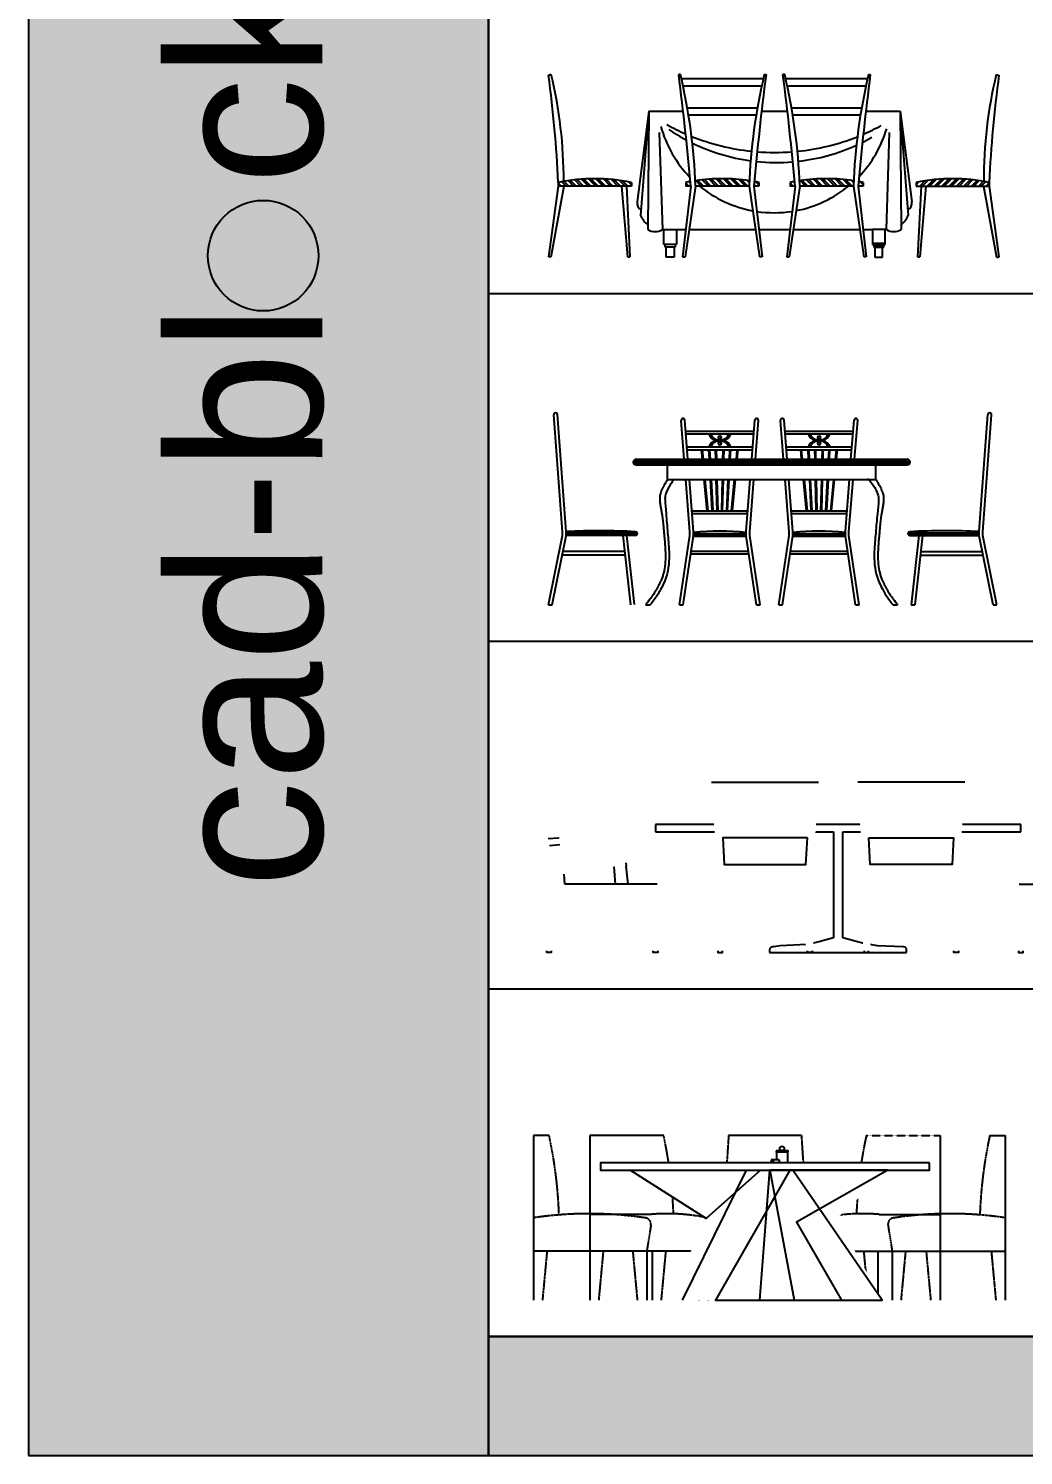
# Model space of a CAD drawing. Header units: millimetres. Extents: x 37301 to 64830, y 24173 to 38860.
# Drawn here: x 37301 to 42747, y 24173 to 31980 of the extents above; entities that cross this region are included whole.
import ezdxf

# ---------------------------------------------------------------- set-up
doc = ezdxf.new("R2010")
doc.units = ezdxf.units.MM
doc.set_wipeout_variables(frame=1)
doc.linetypes.add('M-HIDDEN', pattern=[1.875, 1.25, -0.625])
doc.layers.add('www.cad-blocks.net', color=7, linetype='Continuous')
doc.styles.get("Standard").update_dxf_attribs({"font": 'arial.ttf'})

# ---------------------------------------------------------------- blocks, each defined once
blk = doc.blocks.new('A$C21E140B2')
for p, q in [((14.8, 999.3), (0.4, 994.8)), ((722.4, 999.3), (712.8, 999.3)), ((1175.9, 976.1), (727.8, 976.1)), ((1181.3, 999.3), (1191, 999.3)), ((1293.1, 999.3), (1283.5, 999.3)), ((1746.6, 976.1), (1298.5, 976.1)), ((1752, 999.3), (1761.6, 999.3)), ((2451.1, 999.3), (2465.5, 994.8)), ((1167, 936.1), (736.7, 936.1)), ((1737.7, 936.1), (1307.4, 936.1)), ((549, 799.3), (484.8, 302.5)), ((549, 799.3), (543.7, 151.7)), ((549, 799.3), (737.3, 799.3)), ((1143.6, 816.1), (760.2, 816.1)), ((1166.5, 799.3), (1308, 799.3)), ((1714.3, 816.1), (1330.8, 816.1)), ((1737.1, 799.3), (1924.5, 799.3)), ((1924.5, 799.3), (1929.8, 151.7)), ((1924.5, 799.3), (1988.7, 302.5)), ((542.1, 716.9), (504, 228.8)), ((1136.8, 776.1), (766.9, 776.1)), ((1707.5, 776.1), (1337.6, 776.1)), ((1931.3, 716.9), (1969.5, 228.8)), ((606.1, 681.6), (623.9, 151.7)), ((606.1, 681.6), (623.9, 151.7)), ((1849.6, 151.7), (1867.3, 681.6)), ((53.7, 409.3), (53.7, 389.3)), ((70.3, 389.3), (53.7, 405.9)), ((56.9, 389.3), (53.7, 392.4)), ((97.3, 389.3), (73.5, 413.1)), ((110.7, 389.3), (84.9, 415.1)), ((137.7, 389.3), (108.2, 418.8)), ((151.1, 389.3), (120, 420.4)), ((178.1, 389.3), (144.1, 423.3)), ((191.6, 389.3), (156.3, 424.6)), ((218.5, 389.3), (181.1, 426.7)), ((232, 389.3), (193.8, 427.5)), ((258.9, 389.3), (219.5, 428.7)), ((272.4, 389.3), (232.6, 429.1)), ((299.3, 389.3), (259.3, 429.3)), ((312.8, 389.3), (273, 429.1)), ((339.7, 389.3), (300.8, 428.2)), ((353.2, 389.3), (315.1, 427.5)), ((380.1, 389.3), (344.2, 425.3)), ((393.6, 389.3), (359.1, 423.8)), ((420.6, 389.3), (389.8, 420.1)), ((434, 389.3), (405.5, 417.9)), ((453.7, 396.5), (437.9, 412.4)), ((453.7, 409.3), (453.7, 389.3)), ((751.9, 409.3), (751.9, 389.3)), ((768.5, 389.3), (751.9, 405.9)), ((755, 389.3), (751.9, 392.4)), ((777.6, 407.1), (771.6, 413.1)), ((808.9, 389.3), (805.2, 393)), ((835.8, 389.3), (806.3, 418.8)), ((849.3, 389.3), (818.2, 420.4)), ((876.2, 389.3), (842.2, 423.3)), ((889.7, 389.3), (854.4, 424.6)), ((916.6, 389.3), (879.2, 426.7)), ((930.1, 389.3), (891.9, 427.5)), ((957, 389.3), (917.6, 428.7)), ((970.5, 389.3), (930.7, 429.1)), ((997.5, 389.3), (957.5, 429.3)), ((1010.9, 389.3), (971.1, 429.1)), ((1037.9, 389.3), (999, 428.2)), ((1051.3, 389.3), (1013.2, 427.5)), ((1078.3, 389.3), (1042.3, 425.3)), ((1091.7, 389.3), (1057.3, 423.8)), ((1099.2, 408.8), (1087.9, 420.1)), ((1132.2, 389.3), (1125.4, 396)), ((1151.9, 396.5), (1136, 412.4)), ((1151.9, 409.3), (1151.9, 389.3)), ((1322.5, 409.3), (1322.5, 389.3)), ((1339.1, 389.3), (1322.5, 405.9)), ((1325.7, 389.3), (1322.5, 392.4)), ((1348.3, 407.1), (1342.3, 413.1)), ((1379.6, 389.3), (1375.9, 393)), ((1406.5, 389.3), (1377, 418.8)), ((1420, 389.3), (1388.9, 420.4)), ((1446.9, 389.3), (1412.9, 423.3)), ((1460.4, 389.3), (1425.1, 424.6)), ((1487.3, 389.3), (1449.9, 426.7)), ((1500.8, 389.3), (1462.6, 427.5)), ((1527.7, 389.3), (1488.3, 428.7)), ((1541.2, 389.3), (1501.4, 429.1)), ((1568.1, 389.3), (1528.2, 429.3)), ((1581.6, 389.3), (1541.8, 429.1)), ((1608.5, 389.3), (1569.6, 428.2)), ((1622, 389.3), (1583.9, 427.5)), ((1649, 389.3), (1613, 425.3)), ((1662.4, 389.3), (1627.9, 423.8)), ((1669.9, 408.8), (1658.6, 420.1)), ((1702.8, 389.3), (1696.1, 396)), ((1722.5, 396.5), (1706.7, 412.4)), ((1722.5, 409.3), (1722.5, 389.3)), ((2012.2, 396.5), (2028, 412.4)), ((2012.2, 409.3), (2012.2, 389.3)), ((2031.9, 389.3), (2060.4, 417.9)), ((2045.4, 389.3), (2076.2, 420.1)), ((2072.3, 389.3), (2106.8, 423.8)), ((2085.8, 389.3), (2121.7, 425.3)), ((2112.7, 389.3), (2150.9, 427.5)), ((2126.2, 389.3), (2165.1, 428.2)), ((2153.1, 389.3), (2192.9, 429.1)), ((2166.6, 389.3), (2206.6, 429.3)), ((2193.5, 389.3), (2233.3, 429.1)), ((2207, 389.3), (2246.4, 428.7)), ((2234, 389.3), (2272.2, 427.5)), ((2247.4, 389.3), (2284.8, 426.7)), ((2274.4, 389.3), (2309.6, 424.6)), ((2287.8, 389.3), (2321.9, 423.3)), ((2314.8, 389.3), (2345.9, 420.4)), ((2328.2, 389.3), (2357.7, 418.8)), ((2355.2, 389.3), (2381, 415.1)), ((2368.7, 389.3), (2392.4, 413.1)), ((2395.6, 389.3), (2412.2, 405.9)), ((2409.1, 389.3), (2412.2, 392.4)), ((2412.2, 409.3), (2412.2, 389.3)), ((53.7, 389.3), (0, 1.5)), ((84.5, 389.3), (13.1, 0.8)), ((453.7, 389.3), (53.7, 389.3)), ((400.3, 389.3), (432.5, 1.5)), ((426.7, 389.3), (445.3, 1.5)), ((778.9, 389.3), (734.5, 1.5)), ((805.3, 389.3), (747.7, 1.5)), ((778.9, 389.3), (751.9, 389.3)), ((1098.4, 389.3), (805.3, 389.3)), ((1098.4, 389.3), (1156, 1.5)), ((1151.9, 389.3), (1124.8, 389.3)), ((1124.8, 389.3), (1169.2, 1.5)), ((1349.6, 389.3), (1305.2, 1.5)), ((1376, 389.3), (1318.4, 1.5)), ((1349.6, 389.3), (1322.5, 389.3)), ((1669.1, 389.3), (1376, 389.3)), ((1669.1, 389.3), (1726.7, 1.5)), ((1722.5, 389.3), (1695.5, 389.3)), ((1695.5, 389.3), (1739.9, 1.5)), ((2012.2, 389.3), (2412.2, 389.3)), ((2039.2, 389.3), (2020.6, 1.5)), ((2065.6, 389.3), (2033.4, 1.5)), ((2381.4, 389.3), (2452.8, 0.8)), ((2412.2, 389.3), (2465.9, 1.5)), ((623.9, 151.7), (751.7, 151.7)), ((631.2, 150.8), (700, 150.8)), ((631.2, 70), (631.2, 150.8)), ((700, 150.8), (700, 70)), ((770, 151.7), (826.7, 151.7)), ((770, 151.7), (1133.7, 151.7)), ((770, 151.7), (1133.7, 151.7)), ((1152, 151.7), (1322.4, 151.7)), ((1340.7, 151.7), (1397.4, 151.7)), ((1340.7, 151.7), (1704.4, 151.7)), ((1722.7, 151.7), (1779.4, 151.7)), ((1842.3, 150.8), (1773.5, 150.8)), ((1773.5, 150.8), (1773.5, 70)), ((1842.3, 70), (1842.3, 150.8)), ((13.1, 0.8), (0, 1.5)), ((432.5, 1.5), (445.3, 1.5)), ((700, 70), (631.2, 70)), ((638.2, 55.2), (638.2, 70)), ((693.2, 55.2), (638.2, 55.2)), ((644.2, 57.2), (687.2, 57.2)), ((644.2, 0.3), (644.2, 57.2)), ((687.2, 0.3), (644.2, 0.3)), ((687.2, 57.2), (687.2, 0.3)), ((693.2, 70), (693.2, 55.2)), ((734.5, 1.5), (747.7, 1.5)), ((1169.2, 1.5), (1156, 1.5)), ((1305.2, 1.5), (1318.4, 1.5)), ((1739.9, 1.5), (1726.7, 1.5)), ((1773.5, 70), (1842.3, 70)), ((1835.3, 75.2), (1780.3, 75.2)), ((1780.3, 75.2), (1780.3, 55.2)), ((1780.3, 55.2), (1835.3, 55.2)), ((1829.3, 57.2), (1786.3, 57.2)), ((1786.3, 57.2), (1786.3, 0.3)), ((1786.3, 0.3), (1829.3, 0.3)), ((1829.3, 0.3), (1829.3, 57.2)), ((1835.3, 55.2), (1835.3, 75.2)), ((2020.6, 1.5), (2033.4, 1.5))]:
    blk.add_line(p, q)
for centre, radius, start, end in [((-6969.8, 65.3), 7032, 2.80452, 7.59646), ((-2366.6, 423.1), 2450.1, 359.80737, 13.60237), ((-13916.8, -895.2), 14751.7, 4.99543, 7.37873), ((-2352.9, 270.8), 3160.4, 2.14883, 13.32704), ((4256.6, 270.8), 3160.4, 166.67296, 177.85117), ((15820.5, -895.2), 14751.7, 172.62127, 175.00457), ((-13346.1, -895.2), 14751.7, 4.99543, 7.37873), ((-1782.2, 270.8), 3160.4, 2.14883, 13.32704), ((4827.3, 270.8), 3160.4, 166.67296, 177.85117), ((16391.2, -895.2), 14751.7, 172.62127, 175.00457), ((4832.5, 423.1), 2450.1, 166.39763, 180.19263), ((9435.8, 65.3), 7032, 172.40354, 177.19548), ((1235.2, 886.6), 643.4, 195.47891, 224.28674), ((1239.5, 1797.1), 1224.2, 241.07267, 246.49274), ((1239.5, 1797.1), 1224.2, 293.26463, 298.40449), ((1249.1, 1575.3), 1057.1, 236.00872, 242.12103), ((1239.5, 1797.1), 1224.2, 248.1258, 263.99027), ((1239.5, 1797.1), 1224.2, 275.79834, 291.6336), ((1235.2, 886.6), 643.4, 316.29047, 343.27926), ((1249.1, 1575.3), 1057.1, 296.35458, 299.57894), ((1249.1, 1575.3), 1057.1, 244.12638, 262.25817), ((1239.5, 1797.1), 1224.2, 265.45296, 274.33565), ((1249.1, 1575.3), 1057.1, 276.46048, 294.37738), ((1249.1, 1575.3), 1057.1, 263.92843, 274.79314), ((253.7, -580.7), 1010, 78.57881, 101.42119), ((951.9, -580.7), 1010, 99.96622, 101.42119), ((951.9, -580.7), 1010, 81.58721, 98.41279), ((951.9, -580.7), 1010, 78.57881, 80.0135), ((1522.5, -580.7), 1010, 99.96622, 101.42119), ((1522.5, -580.7), 1010, 81.58721, 98.41279), ((1522.5, -580.7), 1010, 78.57881, 80.0135), ((2212.2, -580.7), 1010, 78.57881, 101.42119), ((1235.2, 886.6), 643.4, 230.61925, 259.55372), ((1235.2, 886.6), 643.4, 280.82645, 309.38075), ((529.2, 296.7), 44.8, 172.57063, 239.22946), ((529.2, 296.7), 44.8, 172.57063, 239.22946), ((1235.2, 886.6), 643.4, 261.56155, 278.81231), ((1944.3, 296.7), 44.8, 300.77054, 7.42937), ((635.6, 288.3), 144.4, 204.31377, 230.58577), ((1837.9, 288.3), 144.4, 309.41423, 335.68623), ((583.8, 213.8), 73.9, 237.13483, 302.86517), ((1889.7, 213.8), 73.9, 237.13483, 302.86517), ((2458.4, 19.7), 19.8, 253.71232, 292.88143)]:
    blk.add_arc(centre, radius, start, end)
blk = doc.blocks.new('A$C0BB64557')
for p, q in [((76.8, 400), (29, 1039.5)), ((96.8, 400.8), (48.9, 1041.2)), ((2357.9, 400.8), (2405.8, 1041.2)), ((2377.9, 400), (2425.7, 1039.5)), ((743.4, 796), (726.6, 1008.9)), ((763.4, 796), (746.6, 1010.5)), ((753.4, 949.7), (1122.9, 949.7)), ((1112.9, 796), (1129.7, 1010.5)), ((1133, 796), (1149.7, 1008.9)), ((1286.4, 796), (1269.7, 1008.9)), ((1306.5, 796), (1289.7, 1010.5)), ((1296.5, 949.7), (1666, 949.7)), ((1656, 796), (1672.8, 1010.5)), ((1676, 796), (1692.8, 1008.9)), ((754.5, 934.7), (1121.8, 934.7)), ((758.1, 863.5), (1118.2, 863.5)), ((1297.6, 934.7), (1664.9, 934.7)), ((1301.2, 863.5), (1661.3, 863.5)), ((465.5, 786), (1978.1, 786)), ((479.6, 796), (1964, 796)), ((759.3, 848.5), (1117, 848.5)), ((842.8, 796), (837.8, 848.5)), ((847.8, 796), (842.9, 848.5)), ((881.2, 796), (878.5, 848.5)), ((886.2, 796), (883.5, 848.5)), ((916.2, 796), (914.9, 848.5)), ((921.2, 796), (919.9, 848.5)), ((955.2, 796), (956.5, 848.5)), ((960.2, 796), (961.5, 848.5)), ((990.1, 796), (992.8, 848.5)), ((995.2, 796), (997.8, 848.5)), ((1028.5, 796), (1033.5, 848.5)), ((1033.5, 796), (1038.5, 848.5)), ((1302.4, 848.5), (1660.1, 848.5)), ((1385.9, 796), (1380.9, 848.5)), ((1390.9, 796), (1385.9, 848.5)), ((1424.2, 796), (1421.6, 848.5)), ((1429.3, 796), (1426.6, 848.5)), ((1459.2, 796), (1457.9, 848.5)), ((1464.2, 796), (1462.9, 848.5)), ((1498.2, 796), (1499.5, 848.5)), ((1503.2, 796), (1504.5, 848.5)), ((1533.2, 796), (1535.9, 848.5)), ((1538.2, 796), (1540.9, 848.5)), ((1571.6, 796), (1576.5, 848.5)), ((1576.6, 796), (1581.6, 848.5)), ((465.5, 776), (1978.1, 776)), ((479.6, 766), (1964, 766)), ((651.5, 686), (651.5, 766)), ((1792, 686), (1792, 766)), ((651.5, 686), (1792, 686)), ((774.4, 400), (752, 686)), ((794.4, 400.8), (772.1, 686)), ((869.5, 513.6), (853.2, 686)), ((874.5, 514), (858.2, 686)), ((895.7, 513.8), (886.8, 686)), ((900.7, 514), (891.8, 686)), ((923.2, 513.9), (918.9, 686)), ((928.2, 514), (923.9, 686)), ((948.2, 514), (952.4, 686)), ((953.2, 513.9), (957.4, 686)), ((975.7, 514), (984.5, 686)), ((980.7, 513.8), (989.5, 686)), ((1001.8, 514), (1018.1, 686)), ((1006.8, 513.6), (1023.1, 686)), ((1081.9, 400.8), (1104.3, 686)), ((1101.9, 400), (1124.3, 686)), ((1317.5, 400), (1295.1, 686)), ((1337.5, 400.8), (1315.1, 686)), ((1412.6, 513.6), (1396.3, 686)), ((1417.6, 514), (1401.3, 686)), ((1438.7, 513.8), (1429.9, 686)), ((1443.7, 514), (1434.9, 686)), ((1466.2, 513.9), (1462, 686)), ((1471.2, 514), (1467, 686)), ((1491.2, 514), (1495.5, 686)), ((1496.2, 513.9), (1500.5, 686)), ((1518.7, 514), (1527.6, 686)), ((1523.7, 513.8), (1532.6, 686)), ((1544.9, 514), (1561.2, 686)), ((1549.9, 513.6), (1566.2, 686)), ((1625, 400.8), (1647.3, 686)), ((1645, 400), (1667.4, 686)), ((786, 514), (1090.3, 514)), ((787.1, 499), (1089.2, 499)), ((923.2, 514), (953.2, 514)), ((1329.1, 514), (1633.4, 514)), ((1330.2, 499), (1632.3, 499)), ((1466.2, 514), (1496.2, 514)), ((76.8, 380), (76.8, 400)), ((96.8, 378), (96.8, 400.8)), ((485.9, 394), (96.8, 394)), ((774.4, 380), (774.4, 400)), ((794.4, 378), (794.4, 400.8)), ((1081.9, 378), (1081.9, 400.8)), ((1101.9, 380), (1101.9, 400)), ((1317.5, 380), (1317.5, 400)), ((1337.5, 378), (1337.5, 400.8)), ((1625, 378), (1625, 400.8)), ((1645, 380), (1645, 400)), ((1968.7, 394), (2357.9, 394)), ((2357.9, 378), (2357.9, 400.8)), ((2377.9, 380), (2377.9, 400)), ((0, 0), (76.8, 380)), ((20.4, 0), (96.8, 378)), ((486.3, 387), (96.8, 387)), ((476.8, 380), (96.8, 380)), ((407, 380), (448.8, 0)), ((427.1, 380), (468.7, 2.2)), ((717.9, 0), (774.4, 380)), ((738.1, 0), (794.4, 378)), ((794.2, 390), (1082.2, 390)), ((794.2, 383), (1082.2, 383)), ((794.2, 376), (1082.2, 376)), ((1138.3, 0), (1081.9, 378)), ((1158.5, 0), (1101.9, 380)), ((1260.9, 0), (1317.5, 380)), ((1281.1, 0), (1337.5, 378)), ((1337.2, 390), (1625.2, 390)), ((1337.2, 383), (1625.2, 383)), ((1337.2, 376), (1625.2, 376)), ((1681.3, 0), (1625, 378)), ((1701.5, 0), (1645, 380)), ((1968.4, 387), (2357.9, 387)), ((1977.9, 380), (2357.9, 380)), ((2027.6, 380), (1985.8, 0)), ((2047.7, 380), (2005.9, 0)), ((2434.3, 0), (2357.9, 378)), ((2454.7, 0), (2377.9, 380)), ((418.9, 271.5), (75.2, 271.4)), ((416.7, 291.5), (79.3, 291.4)), ((779.6, 278.7), (1096.7, 278.7)), ((781.9, 293.7), (1094.5, 293.7)), ((1322.7, 278.7), (1639.8, 278.7)), ((1324.9, 293.7), (1637.5, 293.7)), ((2035.8, 271.5), (2379.4, 271.4)), ((2038, 291.5), (2375.4, 291.4)), ((0, 0), (20.4, 0)), ((532.1, 0), (557.6, 0)), ((717.9, 0), (738.1, 0)), ((1138.3, 0), (1158.5, 0)), ((1260.9, 0), (1281.1, 0)), ((1681.3, 0), (1701.5, 0)), ((1886, 0), (1911.4, 0)), ((1985.8, 0), (2005.9, 0)), ((2434.3, 0), (2454.7, 0)), ((2434.3, 0), (2454.7, 0))]:
    blk.add_line(p, q)
for centre, radius, start, end in [((38.9, 1040.4), 10, 3.78547, 184.62029), ((736.6, 1009.7), 10, 3.78547, 184.62029), ((1139.7, 1009.7), 10, 355.37971, 176.21453), ((1279.7, 1009.7), 10, 3.78547, 184.62029), ((1682.8, 1009.7), 10, 355.37971, 176.21453), ((2415.7, 1040.4), 10, 355.37971, 176.21453), ((928.4, 952.7), 53.8, 199.55954, 259.07727), ((928.4, 845.4), 53.8, 100.92273, 160.44046), ((937.8, 949.7), 50.6, 197.35189, 244.70285), ((937.8, 848.4), 50.6, 115.29715, 162.64811), ((926.4, 926.1), 24.3, 245.2359, 309.40719), ((926.4, 872), 24.3, 50.59281, 114.7641), ((925, 929.2), 30.1, 256.99348, 307.93777), ((925, 869), 30.1, 52.06223, 103.00652), ((939.5, 913.7), 10.6, 169.21172, 231.28572), ((939.5, 884.4), 10.6, 128.71428, 190.78828), ((938.2, 884.1), 9.24, 180.65897, 359.34103), ((938.2, 884.1), 9.24, 180.65897, 359.34103), ((938.2, 914), 9.24, 10.42178, 169.57822), ((938.2, 914), 7.73, 348.28993, 191.71007), ((938.2, 914), 7.73, 348.28993, 191.71007), ((938.2, 884.1), 7.73, 168.28993, 11.71007), ((938.2, 884.1), 7.73, 168.28993, 11.71007), ((939.5, 915.1), 9.26, 196.38297, 237.09205), ((939.5, 883.1), 9.26, 122.90795, 163.61703), ((951.4, 929.2), 30.1, 232.06223, 283.00652), ((951.4, 869), 30.1, 76.99348, 127.93777), ((949.9, 926.1), 24.3, 230.59281, 294.7641), ((949.9, 872), 24.3, 65.2359, 129.40719), ((936.8, 915.1), 9.26, 302.90795, 343.61703), ((936.8, 883.1), 9.26, 16.38297, 57.09205), ((936.8, 913.7), 10.6, 308.71428, 10.78828), ((936.8, 884.4), 10.6, 349.21172, 51.28572), ((947.9, 952.7), 53.8, 280.92273, 340.44046), ((947.9, 845.4), 53.8, 19.55954, 79.07727), ((938.5, 949.7), 50.6, 295.29715, 342.64811), ((938.5, 848.4), 50.6, 17.35189, 64.70285), ((1471.5, 952.7), 53.8, 199.55954, 259.07727), ((1471.5, 845.4), 53.8, 100.92273, 160.44046), ((1480.9, 949.7), 50.6, 197.35189, 244.70285), ((1480.9, 848.4), 50.6, 115.29715, 162.64811), ((1469.5, 926.1), 24.3, 245.2359, 309.40719), ((1469.5, 872), 24.3, 50.59281, 114.7641), ((1468, 929.2), 30.1, 256.99348, 307.93777), ((1468, 869), 30.1, 52.06223, 103.00652), ((1482.6, 913.7), 10.6, 169.21172, 231.28572), ((1482.6, 884.4), 10.6, 128.71428, 190.78828), ((1481.2, 884.1), 9.24, 180.65897, 359.34103), ((1481.2, 884.1), 9.24, 180.65897, 359.34103), ((1481.2, 914), 9.24, 10.42178, 169.57822), ((1481.2, 914), 7.73, 348.28993, 191.71007), ((1481.2, 914), 7.73, 348.28993, 191.71007), ((1481.2, 884.1), 7.73, 168.28993, 11.71007), ((1481.2, 884.1), 7.73, 168.28993, 11.71007), ((1482.6, 915.1), 9.26, 196.38297, 237.09205), ((1482.6, 883.1), 9.26, 122.90795, 163.61703), ((1494.4, 929.2), 30.1, 232.06223, 283.00652), ((1494.4, 869), 30.1, 76.99348, 127.93777), ((1493, 926.1), 24.3, 230.59281, 294.7641), ((1493, 872), 24.3, 65.2359, 129.40719), ((1479.9, 915.1), 9.26, 302.90795, 343.61703), ((1479.9, 883.1), 9.26, 16.38297, 57.09205), ((1479.9, 913.7), 10.6, 308.71428, 10.78828), ((1479.9, 884.4), 10.6, 349.21172, 51.28572), ((1491, 952.7), 53.8, 280.92273, 340.44046), ((1491, 845.4), 53.8, 19.55954, 79.07727), ((1481.6, 949.7), 50.6, 295.29715, 342.64811), ((1481.6, 848.4), 50.6, 17.35189, 64.70285), ((479.6, 781), 15, 90, 270), ((1964, 781), 15, 270, 90), ((277.9, -3782.5), 4187.3, 87.27761, 92.47909), ((476.8, 390), 10, 270, 90), ((938.2, -968.7), 1372.3, 83.98862, 96.01138), ((1481.2, -968.7), 1372.3, 83.98862, 96.01138), ((1977.9, 390), 10, 90, 270), ((2176.8, -3782.5), 4187.3, 87.52091, 92.72239)]:
    blk.add_arc(centre, radius, start, end)
for points, knots in [([(651.5, 686), (650.5, 684.3), (649.4, 682.5), (646.8, 678.2), (645.3, 675.7), (640.5, 667.3), (637, 661.2), (632.7, 653.3), (631.7, 651.3), (627.7, 643.7), (625.1, 638.6), (620.7, 629.2), (618.9, 625), (615.7, 616.9), (614.3, 613), (612.1, 605.4), (611.2, 601.6), (609.9, 594.3), (609.5, 590.7), (609, 583.6), (609, 580.1), (609.1, 574.7), (609.2, 572.8), (609.5, 569), (609.6, 567.1), (610.2, 561.4), (610.6, 557.5), (611.7, 549.6), (612.3, 545.6), (614.1, 534.7), (615.4, 527.8), (617.9, 514), (619.2, 507.1), (620.8, 497.9), (621.2, 495.4), (622, 490.4), (622.4, 487.9), (623.5, 480.4), (624.2, 475.5), (626, 460.7), (627.1, 451), (628.6, 435.1), (629.2, 428.8), (630.2, 417.6), (630.6, 412.5), (631.4, 403.6), (631.7, 399.7), (632.3, 392.7), (632.6, 389.6), (633.1, 383.3), (633.4, 380.1), (634.3, 370.7), (634.8, 364.4), (636.5, 345.6), (637.5, 333), (639.1, 309.8), (639.6, 299.1), (640.5, 270.8), (640.4, 253.2), (638.2, 218.7), (636.1, 201.8), (631.4, 179.6), (630, 174), (627.5, 165), (626.5, 161.7), (624.4, 155.1), (623.3, 151.8), (619.6, 141.9), (617, 135.4), (610.5, 121), (606.7, 113.1), (600.1, 100.6), (597.6, 95.8), (593.7, 88.9), (592.5, 86.8), (590.2, 82.8), (589.2, 81.1), (587.2, 77.6), (586.2, 75.9), (583.2, 70.8), (581.1, 67.4), (574.9, 57.4), (570.6, 51), (565.2, 43.5), (564.3, 42.3), (562.4, 39.7), (561.4, 38.5), (558.5, 34.7), (541.3, 11.2), (536.9, 5.8), (534.6, 2.9), (532.1, 0)], [31.109443, 31.109443, 31.109443, 31.109443, 35.006815, 35.006815, 40.026683, 40.026683, 51.614025, 51.614025, 55.593428, 55.593428, 67.1384, 67.1384, 77.868814, 77.868814, 88.599228, 88.599228, 99.329642, 99.329642, 110.060056, 110.060056, 120.79047, 120.79047, 126.636456, 126.636456, 132.482442, 132.482442, 144.174413, 144.174413, 155.866384, 155.866384, 175.753831, 175.753831, 195.641277, 195.641277, 203.153165, 203.153165, 210.665054, 210.665054, 225.688831, 225.688831, 255.736385, 255.736385, 274.929641, 274.929641, 290.452452, 290.452452, 302.277917, 302.277917, 311.818516, 311.818516, 321.359114, 321.359114, 340.44031, 340.44031, 378.602702, 378.602702, 411.106034, 411.106034, 464.923061, 464.923061, 518.740089, 518.740089, 537.530619, 537.530619, 548.821053, 548.821053, 560.111487, 560.111487, 582.692355, 582.692355, 610.025275, 610.025275, 626.620669, 626.620669, 634.274043, 634.274043, 640.425257, 640.425257, 646.576471, 646.576471, 658.878898, 658.878898, 683.483753, 683.483753, 688.545648, 688.545648, 693.607543, 693.607543, 703.731333, 703.731333, 715.228265, 715.228265, 715.228265, 715.228265]), ([(689.9, 687.5), (679.4, 677), (638.9, 613.9), (636.3, 578.1), (645.1, 487.6), (651.6, 395.7), (663.5, 279.3), (657, 166.8), (614.8, 83.8), (587.7, 39.4), (563.7, 7.9), (557.6, 0)], [20.997628, 20.997628, 20.997628, 20.997628, 55.538633, 123.590726, 199.356548, 305.588988, 409.558378, 548.656908, 635.433955, 685.514174, 704.774147, 704.774147, 704.774147, 704.774147]), ([(1744.9, 689.9), (1768.7, 671.5), (1804.1, 613.1), (1809.6, 572.4), (1798.5, 487.6), (1792, 395.7), (1780, 279.3), (1786.6, 166.8), (1828.8, 83.8), (1855.9, 39.4), (1879.8, 7.9), (1886, 0)], [20.997628, 20.997628, 20.997628, 20.997628, 55.538633, 123.590726, 199.356548, 305.588988, 409.558378, 548.656908, 635.433955, 685.514174, 704.774147, 704.774147, 704.774147, 704.774147]), ([(1792, 686), (1793.1, 684.3), (1794.2, 682.5), (1796.8, 678.2), (1798.2, 675.7), (1803.1, 667.3), (1806.6, 661.2), (1810.8, 653.3), (1811.9, 651.3), (1815.9, 643.7), (1818.5, 638.6), (1822.8, 629.2), (1824.7, 625), (1827.9, 616.9), (1829.2, 613), (1831.5, 605.4), (1832.4, 601.6), (1833.7, 594.3), (1834.1, 590.7), (1834.5, 583.6), (1834.6, 580.1), (1834.4, 574.7), (1834.3, 572.8), (1834.1, 569), (1833.9, 567.1), (1833.4, 561.4), (1832.9, 557.5), (1831.8, 549.6), (1831.2, 545.6), (1829.4, 534.7), (1828.2, 527.8), (1825.6, 514), (1824.4, 507.1), (1822.8, 497.9), (1822.4, 495.4), (1821.6, 490.4), (1821.2, 487.9), (1820.1, 480.4), (1819.4, 475.5), (1817.5, 460.7), (1816.5, 451), (1814.9, 435.1), (1814.4, 428.8), (1813.4, 417.6), (1813, 412.5), (1812.2, 403.6), (1811.9, 399.7), (1811.3, 392.7), (1811, 389.6), (1810.4, 383.3), (1810.2, 380.1), (1809.3, 370.7), (1808.7, 364.4), (1807.1, 345.6), (1806, 333), (1804.5, 309.8), (1803.9, 299.1), (1803, 270.8), (1803.1, 253.2), (1805.4, 218.7), (1807.5, 201.8), (1812.2, 179.6), (1813.6, 174), (1816, 165), (1817, 161.7), (1819.2, 155.1), (1820.3, 151.8), (1823.9, 141.9), (1826.6, 135.4), (1833, 121), (1836.9, 113.1), (1843.4, 100.6), (1846, 95.8), (1849.9, 88.9), (1851.1, 86.8), (1853.3, 82.8), (1854.3, 81.1), (1856.3, 77.6), (1857.3, 75.9), (1860.4, 70.8), (1862.4, 67.4), (1868.7, 57.4), (1872.9, 51), (1878.4, 43.5), (1879.3, 42.3), (1881.2, 39.7), (1882.1, 38.5), (1885.1, 34.7), (1902.2, 11.2), (1906.6, 5.8), (1909, 2.9), (1911.4, 0)], [31.109443, 31.109443, 31.109443, 31.109443, 35.006815, 35.006815, 40.026683, 40.026683, 51.614025, 51.614025, 55.593428, 55.593428, 67.1384, 67.1384, 77.868814, 77.868814, 88.599228, 88.599228, 99.329642, 99.329642, 110.060056, 110.060056, 120.79047, 120.79047, 126.636456, 126.636456, 132.482442, 132.482442, 144.174413, 144.174413, 155.866384, 155.866384, 175.753831, 175.753831, 195.641277, 195.641277, 203.153165, 203.153165, 210.665054, 210.665054, 225.688831, 225.688831, 255.736385, 255.736385, 274.929641, 274.929641, 290.452452, 290.452452, 302.277917, 302.277917, 311.818516, 311.818516, 321.359114, 321.359114, 340.44031, 340.44031, 378.602702, 378.602702, 411.106034, 411.106034, 464.923061, 464.923061, 518.740089, 518.740089, 537.530619, 537.530619, 548.821053, 548.821053, 560.111487, 560.111487, 582.692355, 582.692355, 610.025275, 610.025275, 626.620669, 626.620669, 634.274043, 634.274043, 640.425257, 640.425257, 646.576471, 646.576471, 658.878898, 658.878898, 683.483753, 683.483753, 688.545648, 688.545648, 693.607543, 693.607543, 703.731333, 703.731333, 715.228265, 715.228265, 715.228265, 715.228265])]:
    blk.add_open_spline(points, degree=3, knots=knots)
blk = doc.blocks.new('A$C577B6EC8')
for p, q in [((666.7, 700), (666.7, 660)), ((1666.7, 700), (666.7, 700)), ((666.7, 660), (1641.7, 660)), ((1641.7, 660), (1641.7, 80)), ((2666.7, 700), (1666.7, 700)), ((1691.7, 80), (1691.7, 660)), ((1691.7, 660), (2666.7, 660)), ((2666.7, 660), (2666.7, 700)), ((1641.7, 80), (1601.4, 68.2)), ((1732, 68.2), (1691.7, 80)), ((1292.9, 20.9), (1291.7, 15)), ((1291.7, 15), (1291.7, 0)), ((1296.1, 25.6), (1292.9, 20.9)), ((1300.2, 28.5), (1296.1, 25.6)), ((1306.7, 30), (1300.2, 28.5)), ((1313, 30.8), (1306.7, 30)), ((1350.2, 35.9), (1313, 30.8)), ((1492.8, 43.2), (1350.2, 35.9)), ((1525.3, 49.7), (1492.8, 43.2)), ((1568.2, 59.5), (1525.3, 49.7)), ((1601.4, 68.2), (1568.2, 59.5)), ((1765.2, 59.5), (1732, 68.2)), ((1808.1, 49.7), (1765.2, 59.5)), ((1840.6, 43.2), (1808.1, 49.7)), ((1883.1, 35.9), (1840.6, 43.2)), ((2020.4, 30.8), (1883.1, 35.9)), ((2026.7, 30), (2020.4, 30.8)), ((2033.2, 28.5), (2026.7, 30)), ((2037.3, 25.6), (2033.2, 28.5)), ((2040.5, 20.9), (2037.3, 25.6)), ((2041.7, 15), (2040.5, 20.9)), ((2041.7, 0), (2041.7, 15)), ((1291.7, 0), (2041.7, 0))]:
    blk.add_line(p, q)
at = {"linetype": 'ByBlock'}
for points in [[(504.7, 489.5), (494.2, 558.2), (480.2, 628.8), (473.6, 655.9), (135.8, 627.3), (119.5, 694.2), (101.5, 757.3), (85.6, 806), (66.6, 858.7), (47, 907.6), (28.5, 950), (0, 942.5), (25.3, 866), (41.6, 809), (60.1, 733.1), (75, 657.8), (85.2, 591.2), (94.9, 502.1), (99.1, 435.5), (100.7, 360.4), (99, 283.3), (92, 187.5), (82.9, 112.5), (74.2, 58.4), (64.5, 8), (103.5, 8), (119, 61.6), (144.5, 167.7), (153.6, 214.5), (162, 264.7), (170.7, 330.5), (622.1, 330.5), (646.5, 8), (686.8, 8), (675.9, 373), (685.1, 385.9), (691.4, 402.6), (693, 417.1), (692.7, 423.7), (687.9, 442.5), (678.4, 458.2), (666, 470), (637.1, 471.6), (589.5, 473.3), (535, 473.5), (506.6, 472.7)], [(2828.6, 489.5), (2839.2, 558.2), (2853.2, 628.8), (2859.8, 655.9), (3197.6, 627.3), (3213.8, 694.2), (3231.9, 757.3), (3247.8, 806), (3266.8, 858.7), (3286.4, 907.6), (3304.8, 950), (3333.4, 942.5), (3308.1, 866), (3291.7, 809), (3273.2, 733.1), (3258.4, 657.8), (3248.1, 591.2), (3238.5, 502.1), (3234.3, 435.5), (3232.7, 360.4), (3234.4, 283.3), (3241.3, 187.5), (3250.5, 112.5), (3259.2, 58.4), (3268.9, 8), (3229.9, 8), (3214.4, 61.6), (3188.8, 167.7), (3179.7, 214.5), (3171.4, 264.7), (3162.7, 330.5), (2711.3, 330.5), (2686.8, 8), (2646.5, 8), (2657.4, 373), (2648.3, 385.9), (2642, 402.6), (2640.3, 417.1), (2640.7, 423.7), (2645.5, 442.5), (2654.9, 458.2), (2667.4, 470), (2696.3, 471.6), (2743.9, 473.3), (2798.4, 473.5), (2826.8, 472.7)]]:
    blk.add_wipeout(points, dxfattribs=at).translate(0, 0, 0)
for points in [[(1467.7, 390), (1492.2, 8), (1532.5, 8), (1521.6, 373), (1559.8, 884.9), (1559.8, 930), (1559.8, 931.2), (1559, 935.8), (1556.9, 940.4), (1555.4, 942.5), (1553.9, 944.1), (1550.5, 946.9), (1545.6, 949.1), (1539.8, 950), (993.6, 950), (987.8, 949.1), (982.9, 946.9), (979.4, 944.1), (978, 942.5), (976.5, 940.4), (974.4, 935.8), (973.6, 931.2), (973.6, 930), (973.6, 884.9), (1011.8, 373), (1000.9, 8), (1041.2, 8), (1065.7, 390), (1467.8, 390)], [(1865.7, 390), (1841.2, 8), (1800.9, 8), (1811.8, 373), (1773.6, 884.9), (1773.6, 930), (1773.6, 931.2), (1774.4, 935.8), (1776.5, 940.4), (1778, 942.5), (1779.4, 944.1), (1782.9, 946.9), (1787.8, 949.1), (1793.6, 950), (2339.8, 950), (2345.6, 949.1), (2350.5, 946.9), (2353.9, 944.1), (2355.4, 942.5), (2356.9, 940.4), (2359, 935.8), (2359.8, 931.2), (2359.8, 930), (2359.8, 884.9), (2321.6, 373), (2332.5, 8), (2292.2, 8), (2267.7, 390), (1865.6, 390)]]:
    blk.add_wipeout(points, dxfattribs=at)
for p, q in [((973.6, 931.5), (1559.7, 931.5)), ((2359.8, 931.5), (1773.7, 931.5))]:
    blk.add_line(p, q, dxfattribs=at)
at = {"linetype": 'ByBlock', "elevation": 0}
for points in [[(80.4, 622.6), (135.7, 627.3)], [(3253, 622.6), (3197.7, 627.3)], [(143.3, 588.8), (86.4, 584)], [(3190, 588.8), (3247, 584)], [(447.8, 373), (441.7, 469.7)], [(504.7, 489.5), (506.6, 472.7)], [(517.8, 373), (506.6, 472.7)], [(2815.6, 373), (2826.8, 472.7)], [(2828.6, 489.5), (2826.8, 472.7)], [(2885.6, 373), (2891.7, 469.7)]]:
    blk.add_lwpolyline(points, dxfattribs=at)
for points in [[(135.4, 628.8), (135.7, 627.3)], [(3198, 628.8), (3197.7, 627.3)]]:
    blk.add_lwpolyline(points, close=True, dxfattribs=at)
at = {"linetype": 'ByBlock'}
for points in [[(1498.2, 626.3), (1035.2, 626.3), (1043.1, 481), (1490.4, 481)], [(1835.1, 626.3), (2298.2, 626.3), (2290.3, 481), (1843, 481)]]:
    blk.add_lwpolyline(points, close=True, dxfattribs=at)
at = {"linetype": 'ByBlock', "ltscale": 0.5, "elevation": 0}
for points in [[(169.1, 401.5), (166.8, 428.1)], [(3164.3, 401.5), (3166.6, 428.1)], [(96.5, 8), (96.5, 0), (71.5, 0), (71.5, 8)], [(3236.9, 8), (3236.9, 0), (3261.9, 0), (3261.9, 8)]]:
    blk.add_lwpolyline(points, dxfattribs=at)
at = {"linetype": 'ByBlock', "ltscale": 0.5}
for points in [[(171.1, 373), (169.1, 401.5)], [(3162.3, 373), (3164.3, 401.5)], [(675.9, 373), (171.1, 373)], [(2657.4, 373), (3162.3, 373)], [(679.2, 8), (679.2, 0), (654.2, 0), (654.2, 8)], [(1008.5, 8), (1008.5, 0), (1033.5, 0), (1033.5, 8)], [(1524.9, 8), (1524.9, 0), (1499.9, 0), (1499.9, 8)], [(1808.5, 8), (1808.5, 0), (1833.5, 0), (1833.5, 8)], [(2324.9, 8), (2324.9, 0), (2299.9, 0), (2299.9, 8)], [(2654.2, 8), (2654.2, 0), (2679.2, 0), (2679.2, 8)]]:
    blk.add_lwpolyline(points, dxfattribs=at)
at = {"linetype": 'ByBlock'}
for points in [[(441.7, 469.7), (439.7, 502.1), (427.7, 612.8), (143.3, 588.8), (149.4, 558.2), (159.9, 489.5), (166.8, 428.1), (217.6, 439.3), (267.1, 448.7), (317.2, 456.6), (376.5, 464.1), (433.9, 469.2)], [(2891.7, 469.7), (2893.7, 502.1), (2905.7, 612.8), (3190, 588.8), (3184, 558.2), (3173.4, 489.5), (3166.6, 428.1), (3115.8, 439.3), (3066.3, 448.7), (3016.2, 456.6), (2956.9, 464.1), (2899.5, 469.2)]]:
    blk.add_wipeout(points, dxfattribs=at).translate(0, 0, 0)
blk = doc.blocks.new('A$C46D51A49')
at = {"linetype": 'M-HIDDEN', "ltscale": 2}
for p, q in [((0, 900, -0.1), (0, 267.6, -0.1)), ((85.2, 900, -0.1), (0, 900, -0.1)), ((307.8, 900, -0.1), (307.8, 267.6, -0.1)), ((712, 900, -0.1), (307.8, 900, -0.1)), ((1067.2, 900, -0.1), (1038.2, 457.3, -0.1)), ((1465.6, 900, -0.1), (1067.2, 900, -0.1)), ((1465.6, 900, -0.1), (1494.6, 457.3, -0.1)), ((2225.1, 900, -0.1), (2225.1, 267.6, -0.1)), ((2496.5, 900, -0.1), (2581.7, 900, -0.1)), ((2581.7, 900, -0.1), (2581.7, 267.6, -0.1)), ((641.1, 468.7, -0.1), (307.8, 468.7, -0.1)), ((1891.8, 468.7, -0.1), (2225.1, 468.7, -0.1)), ((641.9, 409.5, -0.1), (619.2, 267.6, -0.1)), ((978.6, 409.5, -0.1), (955.9, 267.6, -0.1)), ((1015.9, 416.8, -0.1), (1016.4, 275, -0.1)), ((1038.2, 457.3, -0.1), (1494.6, 457.3, -0.1)), ((1516.9, 416.8, -0.1), (1516.4, 275, -0.1)), ((1554.3, 409.5, -0.1), (1577, 267.6, -0.1)), ((1939.8, 409.5, -0.1), (1962.5, 267.6, -0.1)), ((619.2, 267.6, -0.1), (0, 267.6, -0.1)), ((0, 267.6, -0.1), (0, 0, -0.1)), ((50, 0, -0.1), (75, 267.6, -0.1)), ((955.9, 267.6, -0.1), (307.8, 267.6, -0.1)), ((307.8, 267.6, -0.1), (307.8, 0, -0.1)), ((357.8, 0, -0.1), (382.8, 267.6, -0.1)), ((569.2, 0, -0.1), (544.2, 267.6, -0.1)), ((619.2, 267.6, -0.1), (619.2, 0, -0.1)), ((649.6, 267.6, -0.1), (649.6, 0, -0.1)), ((699.6, 0, -0.1), (724.6, 267.6, -0.1)), ((905.9, 0, -0.1), (880.9, 267.6, -0.1)), ((955.9, 267.6, -0.1), (955.9, 0, -0.1)), ((1516.4, 275, -0.1), (1016.4, 275, -0.1)), ((1016.4, 275, -0.1), (1016.4, 0, -0.1)), ((1066.4, 0, -0.1), (1091.4, 275, -0.1)), ((1466.4, 0), (1441.4, 275, -0.1)), ((1516.4, 275, -0.1), (1516.4, 0)), ((1577, 267.6, -0.1), (2225.1, 267.6, -0.1)), ((1577, 267.6, -0.1), (1577, 0, -0.1)), ((1627, 0, -0.1), (1652, 267.6, -0.1)), ((1833.3, 0, -0.1), (1808.3, 267.6, -0.1)), ((1883.3, 267.6, -0.1), (1883.3, 0, -0.1)), ((1962.5, 267.6, -0.1), (2581.7, 267.6, -0.1)), ((1962.5, 267.6, -0.1), (1962.5, 0, -0.1)), ((2012.5, 0, -0.1), (2037.5, 267.6, -0.1)), ((2175.1, 0, -0.1), (2150.1, 267.6, -0.1)), ((2225.1, 267.6, -0.1), (2225.1, 0, -0.1)), ((2531.7, 0, -0.1), (2506.7, 267.6, -0.1)), ((2581.7, 267.6, -0.1), (2581.7, 0, -0.1)), ((1016.4, 0, -0.1), (1066.4, 0, -0.1)), ((1466.4, 0), (1516.4, 0))]:
    blk.add_line(p, q, dxfattribs=at)
at = {"linetype": 'M-HIDDEN'}
blk.add_line((1820.9, 900, -0.1), (2225.1, 900, -0.1), dxfattribs=at)
at = {"linetype": 'ByBlock'}
for p, q in [((1329.8, 810.9, -0.1), (1329.8, 767.1, -0.1)), ((1389.8, 810.9, -0.1), (1389.8, 709, -0.1)), ((1343.6, 767.1, -0.1), (1300.6, 767.1, -0.1)), ((1300.6, 767.1, -0.1), (1300.6, 709, -0.1)), ((1311.5, 767.1, -0.1), (1311.5, 709, -0.1)), ((1343.6, 767.1, -0.1), (1343.6, 709, -0.1))]:
    blk.add_line(p, q, dxfattribs=at)
at = {"linetype": 'ByBlock', "elevation": -0.1}
blk.add_lwpolyline([(1326.8, 816.9), (1326.8, 810.9), (1392.8, 810.9), (1392.8, 816.9), (1326.8, 816.9)], dxfattribs=at)
at = {"linetype": 'ByBlock'}
blk.add_circle((1359.8, 829.3, -0.1), 12.4, dxfattribs=at)
at = {"linetype": 'M-HIDDEN', "ltscale": 2}
for centre, radius, start, end in [((-2349.6, 376.3, -0.1), 2490.5, 2.06415, 12.13757), ((-1722.9, 376.3, -0.1), 2490.5, 2.21421, 12.13757), ((4255.7, 376.3, -0.1), 2490.5, 167.86243, 177.78579), ((4931.3, 376.3, -0.1), 2490.5, 167.86243, 177.93585), ((303.7, -1572.6, -0.1), 2045.3, 81.16555, 98.53829), ((731.7, -562.1, -0.1), 1034.8, 77.56896, 95.02601), ((1801.1, -562.1, -0.1), 1034.8, 84.97399, 102.43104), ((2278, -1572.6, -0.1), 2045.3, 81.46171, 98.83445), ((607.3, 415, -0.1), 35, 350.90456, 90), ((944, 415, -0.1), 35, 350.90456, 90), ((1071.8, 412.5, -0.1), 56, 126.82495, 175.57299), ((1461, 412.5, -0.1), 56, 4.42701, 53.17505), ((1588.8, 415, -0.1), 35, 90, 189.09544), ((1974.4, 415, -0.1), 35, 90, 189.09544)]:
    blk.add_arc(centre, radius, start, end, dxfattribs=at)
blk.add_wipeout([(2166.4, 710), (1938.7, 710), (1659.4, 445.9), (1907.4, 0), (737, 0), (943.9, 445.9), (528.9, 710), (366.4, 710), (366.4, 750), (2166.4, 750)])
for p, q in [((1162.5, 710), (813.6, 0)), ((1938.7, 710), (1293.3, 710))]:
    blk.add_line(p, q)
at = {"elevation": 0}
blk.add_lwpolyline([(2166.4, 750), (366.4, 750), (366.4, 710), (2166.4, 710)], close=True, dxfattribs=at)
for points in [[(1242.3, 710), (943.9, 445.9), (528.9, 710), (1402.1, 710), (995.1, 0), (1907.4, 0), (1418.1, 710)], [(1238.5, 0), (1293.3, 710), (1425.6, 0)], [(1938.7, 710), (1438, 426.3), (1686.1, 0)]]:
    blk.add_lwpolyline(points, dxfattribs=at)
blk = doc.blocks.new('FORMAT')
at = {"true_color": 0x444444}
blk.add_hatch(color=250, dxfattribs=at).paths.add_polyline_path([(39819.4, 38860.3), (37301.2, 38860.3), (37301.2, 24172.6), (39819.4, 24172.6)])
at = {"true_color": 0x546d8e}
blk.add_hatch(color=155, dxfattribs=at).paths.add_polyline_path([(38282.9, 30736.9, 1), (38888.2, 30736.9, 1)])
h = blk.add_hatch(color=155, dxfattribs=at)
h.set_gradient(color1=(68, 68, 68), color2=(84, 109, 142), tint=1)
h.paths.add_polyline_path([(64830.2, 24172.6), (64830.2, 24823.3), (39819.4, 24823.3), (39819.4, 24172.6)])
h.paths.add_polyline_path([(55201, 24373.7), (64472.4, 24373.7), (64472.4, 24673.7), (55201, 24673.7)], flags=24)
at = {"color": 250, "true_color": 0x444444}
for p, q in [((37301.2, 38860.3), (37301.2, 24172.6)), ((39819.4, 38860.3), (39819.4, 24172.6)), ((37301.2, 24172.6), (39819.4, 24172.6))]:
    blk.add_line(p, q, dxfattribs=at)
at = {"color": 155, "true_color": 0x546d8e}
for p, q in [((39819.4, 24172.6), (39819.4, 38860.3)), ((39819.4, 30529.3), (64830.2, 30529.3)), ((39819.4, 28627.3), (64830.2, 28627.3)), ((39819.4, 26725.3), (64830.2, 26725.3)), ((39819.4, 24823.3), (64830.2, 24823.3)), ((64830.2, 24823.3), (39819.4, 24823.3)), ((39819.4, 24823.3), (64830.2, 24823.3)), ((39819.4, 24172.6), (64830.2, 24172.6))]:
    blk.add_line(p, q, dxfattribs=at)
for p, q in [((39819.4, 38860.3), (39819.4, 24172.6)), ((39819.4, 24823.3), (64830.2, 24823.3))]:
    blk.add_line(p, q)
blk.add_lwpolyline([(64830.2, 24823.3), (39819.4, 24823.3), (39819.4, 38137.3), (64830.2, 38137.3)], close=True, dxfattribs=at)
blk.add_circle((38585.5, 30736.9), 302.6, dxfattribs=at)
at = {"insert": (38069.2, 27276.1), "char_height": 840, "attachment_point": 1, "rotation": 90}
blk.add_mtext_dynamic_manual_height_columns('{\\C255;\\c16777215;cad-bl  cks net}', width=19116.444, gutter_width=12.5, heights=[0], dxfattribs=at)

msp = doc.modelspace()

# ---------------------------------------------------------------- block references
for name, p in [('A$C21E140B2', (40147, 30728.7)), ('A$C0BB64557', (40147, 28826.7)), ('A$C577B6EC8', (40065.8, 26924.7)), ('A$C46D51A49', (40065.8, 25022.7))]:
    msp.add_blockref(name, p)

# ---------------------------------------------------------------- next in the draw order: block references
at = {"layer": 'www.cad-blocks.net'}
msp.add_blockref('FORMAT', (0, 0), dxfattribs=at)

doc.saveas('drawing.dxf')
